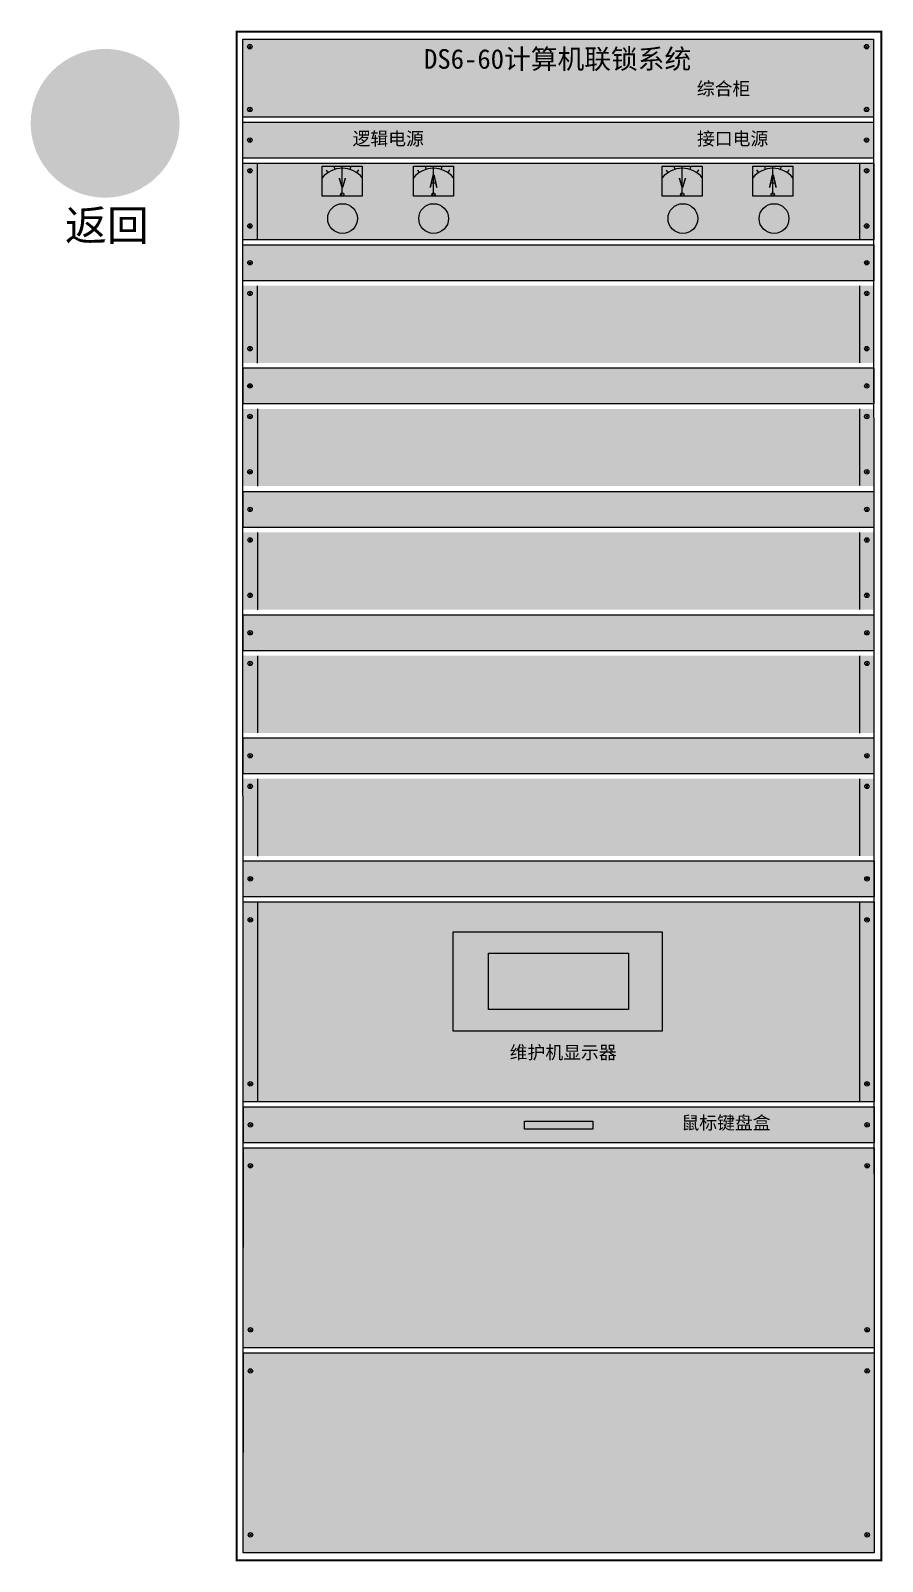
# Model space of a CAD drawing. Header units: millimetres. Extents: x 1211 to 4590, y 32 to 2478.
# Drawn here: x 1211 to 2514, y 32 to 2376 of the extents above; entities that cross this region are included whole.
import ezdxf
from ezdxf.enums import TextEntityAlignment as Align

# ---------------------------------------------------------------- set-up
doc = ezdxf.new("R2010")
doc.units = ezdxf.units.MM
doc.styles.get("Standard").update_dxf_attribs({"font": 'simsun.ttc'})

msp = doc.modelspace()

# ---------------------------------------------------------------- hatches: boundary and pattern name
at = {"ltscale": 0.1}
h = msp.add_hatch(color=154, dxfattribs=at)
edge = h.paths.add_edge_path()
edge.add_arc((1325.2, 2234), 113.9, 0, 360)
at = {"lineweight": -3, "ltscale": 0.1, "true_color": 0xeff3f7}
h = msp.add_hatch(color=7, dxfattribs=at)
h.dxf.hatch_style = 1
h.paths.add_polyline_path([(2501, 2243.9), (2501, 2362.8), (1535.9, 2362.8), (1535.9, 2243.9)])
at = {"ltscale": 0.1}
h = msp.add_hatch(color=256, dxfattribs=at)
edge = h.paths.add_edge_path()
edge.add_line((1335.7, 2173), (1335.7, 2204.3))
edge.add_line((1335.7, 2204.3), (1379, 2204.3))
edge.add_arc((1379, 2216.3), 12.1, 270, 359.2458)
edge.add_line((1391.1, 2216.2), (1391.1, 2251.1))
edge.add_arc((1378.8, 2251.1), 12.3, 0, 84.3143)
edge.add_line((1380, 2263.3), (1335.7, 2263.3))
edge.add_line((1335.7, 2263.3), (1335.7, 2295.2))
edge.add_arc((1327.7, 2291.4), 8.85, 25.5202, 117.2142)
edge.add_line((1323.7, 2299.3), (1254.3, 2244.5))
edge.add_arc((1262.1, 2234.7), 12.5, 128.3049, 223.0181)
edge.add_line((1253, 2226.2), (1323.5, 2169.3))
edge.add_arc((1327.8, 2177), 8.87, 240.4161, 332.8203)
at = {"lineweight": -3, "ltscale": 0.1, "true_color": 0xeff3f7}
h = msp.add_hatch(color=7, dxfattribs=at)
h.dxf.hatch_style = 1
h.paths.add_polyline_path([(1535.9, 2235.9), (1535.9, 2180.7), (2501, 2180.7), (2501, 2235.9)])
h = msp.add_hatch(color=7, dxfattribs=at)
h.dxf.hatch_style = 1
h.paths.add_polyline_path([(2501.1, 2055.7), (2501.1, 2173), (1536, 2173), (1536, 2055.7)])
at = {"lineweight": -3, "ltscale": 0.1, "true_color": 0x808080}
h = msp.add_hatch(color=8, dxfattribs=at)
h.dxf.hatch_style = 1
h.paths.add_polyline_path([(1665.6, 2088.1, 1), (1711.3, 2088.1, 1)])
h = msp.add_hatch(color=8, dxfattribs=at)
h.dxf.hatch_style = 1
h.paths.add_polyline_path([(1805, 2088.1, 1), (1850.7, 2088.1, 1)])
h = msp.add_hatch(color=8, dxfattribs=at)
h.dxf.hatch_style = 1
h.paths.add_polyline_path([(2186.4, 2088.1, 1), (2232.1, 2088.1, 1)])
h = msp.add_hatch(color=8, dxfattribs=at)
h.dxf.hatch_style = 1
h.paths.add_polyline_path([(2325.7, 2088.1, 1), (2371.4, 2088.1, 1)])
at = {"lineweight": -3, "ltscale": 0.1, "true_color": 0xeff3f7}
h = msp.add_hatch(color=7, dxfattribs=at)
h.dxf.hatch_style = 1
h.paths.add_polyline_path([(1536.1, 2048.1), (1536.1, 1992.9), (2501.1, 1992.8), (2501.1, 2048.1)])
h = msp.add_hatch(color=7, dxfattribs=at)
h.dxf.hatch_style = 1
h.paths.add_polyline_path([(2501.2, 1867.1), (2501.2, 1985.2), (1536.1, 1985.2), (1536.1, 1867.1)])
h = msp.add_hatch(color=7, dxfattribs=at)
h.dxf.hatch_style = 1
h.paths.add_polyline_path([(1536.2, 1859.5), (1536.2, 1804.3), (2501.2, 1804.3), (2501.2, 1859.5)])
h = msp.add_hatch(color=7, dxfattribs=at)
h.dxf.hatch_style = 1
h.paths.add_polyline_path([(2501.2, 1678.6), (2501.2, 1796.6), (1536.2, 1796.6), (1536.2, 1678.6)])
h = msp.add_hatch(color=7, dxfattribs=at)
h.dxf.hatch_style = 1
h.paths.add_polyline_path([(1536.3, 1670.5), (1536.3, 1615.2), (2501.3, 1615.2), (2501.3, 1670.5)])
h = msp.add_hatch(color=7, dxfattribs=at)
h.dxf.hatch_style = 1
h.paths.add_polyline_path([(2501.3, 1489.5), (2501.3, 1607.6), (1536.3, 1607.6), (1536.3, 1489.5)])
h = msp.add_hatch(color=7, dxfattribs=at)
h.dxf.hatch_style = 1
h.paths.add_polyline_path([(1536.3, 1481.6), (1536.3, 1426.3), (2501.4, 1426.3), (2501.4, 1481.6)])
h = msp.add_hatch(color=7, dxfattribs=at)
h.dxf.hatch_style = 1
h.paths.add_polyline_path([(2501.4, 1300.6), (2501.4, 1418.7), (1536.4, 1418.7), (1536.4, 1300.6)])
h = msp.add_hatch(color=7, dxfattribs=at)
h.dxf.hatch_style = 1
h.paths.add_polyline_path([(1536.3, 1293.4), (1536.3, 1238.1), (2501.4, 1238.1), (2501.4, 1293.4)])
h = msp.add_hatch(color=7, dxfattribs=at)
h.dxf.hatch_style = 1
h.paths.add_polyline_path([(2501.4, 1112.4), (2501.4, 1230.5), (1536.4, 1230.5), (1536.4, 1112.4)])
h = msp.add_hatch(color=7, dxfattribs=at)
h.dxf.hatch_style = 1
h.paths.add_polyline_path([(1536.5, 1104.8), (1536.5, 1049.6), (2501.6, 1049.5), (2501.6, 1104.8)])
h = msp.add_hatch(color=7, dxfattribs=at)
h.dxf.hatch_style = 1
h.paths.add_polyline_path([(1536.5, 1042.1), (1536.5, 735.8), (2501.6, 735.8), (2501.6, 1042.1)])
at = {"lineweight": -3, "ltscale": 0.1, "true_color": 0xd9d9d9}
h = msp.add_hatch(color=254, dxfattribs=at)
h.dxf.hatch_style = 1
h.paths.add_polyline_path([(1857.9, 843.9), (2177.6, 843.9), (2177.6, 996), (1857.9, 996)])
h.paths.add_polyline_path([(1911.9, 963.4), (2125.8, 963.4), (2125.8, 877.4), (1911.9, 877.4)], flags=16)
at = {"lineweight": -3, "ltscale": 0.1, "true_color": 0xeff3f7}
h = msp.add_hatch(color=7, dxfattribs=at)
h.dxf.hatch_style = 1
h.paths.add_polyline_path([(1536.7, 728.3), (1536.7, 673.1), (2501.8, 673.1), (2501.8, 728.3)])
h = msp.add_hatch(color=7, dxfattribs=at)
h.dxf.hatch_style = 1
h.paths.add_polyline_path([(1536.8, 665.6), (1536.5, 359.3), (2501.6, 359.3), (2501.8, 665.6)])
h = msp.add_hatch(color=7, dxfattribs=at)
h.dxf.hatch_style = 1
h.paths.add_polyline_path([(1536.8, 351.5), (1536.5, 45.3), (2501.6, 45.3), (2501.8, 351.5)])

# ---------------------------------------------------------------- linework, layer by layer
at = {"color": 18, "lineweight": -3, "true_color": 0x000000}
for p, q in [((1545, 2349.7), (1548.2, 2352.8)), ((1545, 2352.8), (1548.2, 2349.7)), ((2491.8, 2349.7), (2488.6, 2352.8)), ((2491.8, 2352.8), (2488.6, 2349.7)), ((1545, 2256.7), (1548.2, 2253.6)), ((1545, 2253.6), (1548.2, 2256.7)), ((2491.8, 2256.7), (2488.6, 2253.6)), ((2491.8, 2253.6), (2488.6, 2256.7)), ((1545, 2206.7), (1548.2, 2209.9)), ((1545, 2209.9), (1548.2, 2206.7)), ((2491.8, 2206.7), (2488.6, 2209.9)), ((2491.8, 2209.9), (2488.6, 2206.7)), ((1545.1, 2159.9), (1548.3, 2163)), ((1545.1, 2163), (1548.3, 2159.9)), ((2491.9, 2159.9), (2488.7, 2163)), ((2491.9, 2163), (2488.7, 2159.9)), ((1545.1, 2075.2), (1548.3, 2078.4)), ((1545.1, 2078.4), (1548.3, 2075.2)), ((2491.9, 2075.2), (2488.7, 2078.4)), ((2491.9, 2078.4), (2488.7, 2075.2)), ((1545.2, 2018.9), (1548.4, 2022.1)), ((1545.2, 2022.1), (1548.4, 2018.9)), ((2492, 2018.9), (2488.8, 2022.1)), ((2492, 2022.1), (2488.8, 2018.9)), ((1545.2, 1972), (1548.4, 1975.2)), ((1545.2, 1975.2), (1548.4, 1972)), ((2492, 1972), (2488.8, 1975.2)), ((2492, 1975.2), (2488.8, 1972)), ((1545.2, 1887.4), (1548.4, 1890.6)), ((1545.2, 1890.6), (1548.4, 1887.4)), ((2492, 1887.4), (2488.8, 1890.6)), ((2492, 1890.6), (2488.8, 1887.4)), ((1545.3, 1830.3), (1548.5, 1833.5)), ((1545.3, 1833.5), (1548.5, 1830.3)), ((2492.1, 1830.3), (2488.9, 1833.5)), ((2492.1, 1833.5), (2488.9, 1830.3)), ((1545.3, 1783.5), (1548.5, 1786.7)), ((1545.3, 1786.7), (1548.5, 1783.5)), ((2492.1, 1783.5), (2488.9, 1786.7)), ((2492.1, 1786.7), (2488.9, 1783.5)), ((1545.3, 1698.8), (1548.5, 1702)), ((1545.3, 1702), (1548.5, 1698.8)), ((2492.1, 1698.8), (2488.9, 1702)), ((2492.1, 1702), (2488.9, 1698.8)), ((1545.4, 1641.3), (1548.6, 1644.5)), ((1545.4, 1644.5), (1548.6, 1641.3)), ((2492.2, 1641.3), (2489, 1644.5)), ((2492.2, 1644.5), (2489, 1641.3)), ((1545.4, 1594.4), (1548.6, 1597.6)), ((1545.4, 1597.6), (1548.6, 1594.4)), ((2492.2, 1594.4), (2489, 1597.6)), ((2492.2, 1597.6), (2489, 1594.4)), ((1545.4, 1509.7), (1548.6, 1512.9)), ((1545.4, 1512.9), (1548.6, 1509.7)), ((2492.2, 1509.7), (2489, 1512.9)), ((2492.2, 1512.9), (2489, 1509.7)), ((1545.5, 1452.4), (1548.7, 1455.6)), ((1545.5, 1455.6), (1548.7, 1452.4)), ((2492.3, 1452.4), (2489.1, 1455.6)), ((2492.3, 1455.6), (2489.1, 1452.4)), ((1545.5, 1405.5), (1548.7, 1408.7)), ((1545.5, 1408.7), (1548.7, 1405.5)), ((2492.3, 1405.5), (2489.1, 1408.7)), ((2492.3, 1408.7), (2489.1, 1405.5)), ((1545.5, 1264.2), (1548.7, 1267.3)), ((1545.5, 1267.3), (1548.7, 1264.2)), ((2492.3, 1264.2), (2489.1, 1267.3)), ((2492.3, 1267.3), (2489.1, 1264.2)), ((1545.5, 1217.3), (1548.7, 1220.5)), ((1545.5, 1220.5), (1548.7, 1217.3)), ((2492.3, 1217.3), (2489.1, 1220.5)), ((2492.3, 1220.5), (2489.1, 1217.3)), ((1545.7, 1075.6), (1548.9, 1078.8)), ((1545.7, 1078.8), (1548.9, 1075.6)), ((2492.5, 1075.6), (2489.3, 1078.8)), ((2492.5, 1078.8), (2489.3, 1075.6)), ((1545.7, 1012.9), (1548.9, 1016.1)), ((1545.7, 1016.1), (1548.9, 1012.9)), ((2492.5, 1012.9), (2489.3, 1016.1)), ((2492.5, 1016.1), (2489.3, 1012.9)), ((1545.7, 765), (1548.9, 761.8)), ((1545.7, 761.8), (1548.9, 765)), ((2492.5, 765), (2489.3, 761.8)), ((2492.5, 761.8), (2489.3, 765)), ((1545.9, 699.1), (1549.1, 702.3)), ((1545.9, 702.3), (1549.1, 699.1)), ((2492.6, 699.1), (2489.4, 702.3)), ((2492.6, 702.3), (2489.4, 699.1)), ((1545.9, 636.4), (1549.1, 639.6)), ((1545.9, 639.6), (1549.1, 636.4)), ((2492.7, 636.4), (2489.5, 639.6)), ((2492.7, 639.6), (2489.5, 636.4)), ((1545.9, 388.5), (1549.1, 385.3)), ((1545.9, 385.3), (1549.1, 388.5)), ((2492.7, 388.5), (2489.5, 385.3)), ((2492.7, 385.3), (2489.5, 388.5)), ((1545.9, 322.3), (1549.1, 325.5)), ((1545.9, 325.5), (1549.1, 322.3)), ((2492.7, 322.3), (2489.5, 325.5)), ((2492.7, 325.5), (2489.5, 322.3)), ((1545.9, 74.5), (1549.1, 71.3)), ((1545.9, 71.3), (1549.1, 74.5)), ((2492.7, 74.5), (2489.5, 71.3)), ((2492.7, 71.3), (2489.5, 74.5))]:
    msp.add_line(p, q, dxfattribs=at)
at = {"color": 18, "ltscale": 0.1, "true_color": 0x000000}
for p, q in [((1663.3, 2162.6), (1666, 2158.4)), ((1675.1, 2168.2), (1676.5, 2163.4)), ((1700.9, 2168.2), (1699.5, 2163.4)), ((1712.7, 2162.6), (1710, 2158.4)), ((1802.9, 2162.6), (1805.6, 2158.4)), ((1814.7, 2168.2), (1816.1, 2163.4)), ((1840.5, 2168.2), (1839.1, 2163.4)), ((1852.3, 2162.6), (1849.6, 2158.4)), ((2183.6, 2162.6), (2186.2, 2158.4)), ((2195.4, 2168.2), (2196.7, 2163.4)), ((2221.1, 2168.2), (2219.7, 2163.4)), ((2232.9, 2162.6), (2230.2, 2158.4)), ((2322, 2162.6), (2324.7, 2158.4)), ((2333.8, 2168.2), (2335.2, 2163.4)), ((2359.5, 2168.2), (2358.2, 2163.4)), ((2371.3, 2162.6), (2368.7, 2158.4))]:
    msp.add_line(p, q, dxfattribs=at)
at = {"lineweight": 70, "ltscale": 0.1, "const_width": 3}
msp.add_lwpolyline([(2512.8, 2374.4), (2512.8, 33.8), (1526.3, 33.8), (1526.3, 2374.4)], close=True, dxfattribs=at)
at = {"color": 7, "lineweight": -3, "ltscale": 0.1}
for points in [[(1535.9, 2362.8), (2501, 2362.8), (2501.6, 45.3), (1536.5, 45.3)], [(1535.9, 2362.8), (2501, 2362.8), (2501, 2243.6), (1535.9, 2243.6)], [(1535.9, 2235.9), (2501, 2235.9), (2501, 2180.7), (1535.9, 2180.7)], [(1536, 2173), (2501.1, 2173), (2501.1, 2055.7), (1536, 2055.7)], [(1536.1, 2048.1), (2501.1, 2048.1), (2501.1, 1992.8), (1536.1, 1992.9)], [(1536.2, 1859.5), (2501.2, 1859.5), (2501.2, 1804.3), (1536.2, 1804.3)], [(1536.3, 1670.5), (2501.3, 1670.5), (2501.3, 1615.2), (1536.3, 1615.2)], [(1536.3, 1481.6), (2501.4, 1481.6), (2501.4, 1426.3), (1536.3, 1426.3)], [(1536.3, 1293.4), (2501.4, 1293.4), (2501.4, 1238.1), (1536.3, 1238.1)], [(1536.5, 1104.8), (2501.6, 1104.8), (2501.6, 1049.5), (1536.5, 1049.6)], [(1536.5, 1042.1), (2501.6, 1042.1), (2501.6, 735.8), (1536.5, 735.8)], [(1536.7, 728.3), (2501.8, 728.3), (2501.8, 673.1), (1536.7, 673.1)], [(1536.8, 665.6), (2501.8, 665.6), (2501.6, 359.3), (1536.5, 359.3)], [(1536.8, 351.5), (2501.8, 351.5), (2501.6, 45.3), (1536.5, 45.3)]]:
    msp.add_lwpolyline(points, close=True, dxfattribs=at)
at = {"color": 18, "lineweight": -3, "ltscale": 0.1, "true_color": 0x000000}
for points in [[(1557.9, 2173), (1557.9, 2055.7)], [(2479.2, 2173), (2479.2, 2055.7)], [(1558, 1985.2), (1558, 1866.9)], [(2479.3, 1985.2), (2479.3, 1867.2)], [(1558.1, 1796.6), (1558.1, 1678.5)], [(2479.4, 1796.6), (2479.4, 1679.5)], [(1558.2, 1607.6), (1558.2, 1489.3)], [(2479.5, 1607.6), (2479.5, 1489.4)], [(1558.3, 1418.7), (1558.3, 1300.6)], [(2479.6, 1418.7), (2479.6, 1300.4)], [(1558.3, 1230.5), (1558.3, 1112.2)], [(2479.6, 1230.5), (2479.6, 1112.3)], [(1558.3, 1042.1), (1558.3, 735.8)], [(2479.6, 1042.1), (2479.6, 735.8)]]:
    msp.add_lwpolyline(points, dxfattribs=at)
at = {"color": 18, "ltscale": 0.1, "true_color": 0x000000}
for points in [[(1657.4, 2168.5), (1718.6, 2168.5), (1718.6, 2122.6), (1657.4, 2122.6)], [(1797, 2168.5), (1858.2, 2168.5), (1858.2, 2122.6), (1797, 2122.6)], [(2177.6, 2168.5), (2238.9, 2168.5), (2238.9, 2122.6), (2177.6, 2122.6)], [(2316, 2168.5), (2377.3, 2168.5), (2377.3, 2122.6), (2316, 2122.6)]]:
    msp.add_lwpolyline(points, close=True, dxfattribs=at)
for points in [[(1688, 2125.1), (1688, 2168.5)], [(1827.6, 2125.1), (1827.6, 2168.5)], [(2208.2, 2125.1), (2208.2, 2168.5)], [(2346.7, 2125.1), (2346.7, 2168.5)]]:
    msp.add_lwpolyline(points, dxfattribs=at)
at = {"color": 18, "lineweight": -3, "ltscale": 0.1, "true_color": 0x000000}
for points in [[(1857.9, 996), (2177.6, 996), (2177.6, 843.9), (1857.9, 843.9)], [(1911.9, 963.4), (2125.8, 963.4), (2125.8, 877.4), (1911.9, 877.4)], [(1966.7, 706.2), (2071.5, 706.2), (2071.5, 694.1), (1966.7, 694.1)]]:
    msp.add_lwpolyline(points, close=True, dxfattribs=at)
at = {"color": 18, "lineweight": -3, "true_color": 0x000000}
for centre in [(1546.6, 2351.3), (2490.2, 2351.3), (1546.6, 2255.2), (2490.2, 2255.2), (1546.6, 2208.3), (2490.2, 2208.3), (1546.7, 2161.4), (2490.3, 2161.4), (1546.7, 2076.8), (2490.3, 2076.8), (1546.8, 2020.5), (2490.4, 2020.5), (1546.8, 1973.6), (2490.4, 1973.6), (1546.8, 1889), (2490.4, 1889), (1546.9, 1831.9), (2490.5, 1831.9), (1546.9, 1785.1), (2490.5, 1785.1), (1546.9, 1700.4), (2490.5, 1700.4), (1547, 1642.9), (2490.6, 1642.9), (1547, 1596), (2490.6, 1596), (1547, 1511.3), (2490.6, 1511.3), (1547.1, 1454), (2490.7, 1454), (1547.1, 1407.1), (2490.7, 1407.1), (1547.1, 1265.7), (2490.7, 1265.7), (1547.1, 1218.9), (2490.7, 1218.9), (1547.3, 1077.2), (2490.9, 1077.2), (1547.3, 1014.5), (2490.9, 1014.5), (1547.3, 763.4), (2490.9, 763.4), (1547.5, 700.7), (2491, 700.7), (1547.5, 638), (2491.1, 638), (1547.5, 386.9), (2491.1, 386.9), (1547.5, 323.9), (2491.1, 323.9), (1547.5, 72.9), (2491.1, 72.9)]:
    msp.add_circle(centre, 3.39, dxfattribs=at)
at = {"color": 8, "lineweight": -3, "ltscale": 0.1, "true_color": 0x808080}
for centre in [(1688.5, 2088.1), (1827.8, 2088.1), (2209.2, 2088.1), (2348.6, 2088.1)]:
    msp.add_circle(centre, 22.8, dxfattribs=at)
at = {"color": 18, "ltscale": 0.1, "true_color": 0x000000}
for centre in [(1688, 2125.1), (1827.6, 2125.1), (2208.2, 2125.1), (2346.7, 2125.1)]:
    msp.add_circle(centre, 2.5, dxfattribs=at)
for centre in [(1688, 2125.3), (1827.6, 2125.3), (2208.2, 2125.3), (2346.7, 2125.3)]:
    msp.add_arc(centre, 39.8, 39.5918, 140.4082, dxfattribs=at)

# ---------------------------------------------------------------- texts
for s, height, p in [('DS6-60计算机联锁系统', 30, (2017.5, 2332.5)), ('v', 20, (1688.1, 2145.5)), ('A', 20, (1827.7, 2145.5)), ('v', 20, (2208.4, 2145.5)), ('A', 20, (2346.8, 2145.5))]:
    msp.add_text(s, height=height, dxfattribs=at).set_placement(p, align=Align.MIDDLE_CENTER)
at = {"color": 18, "ltscale": 0.1, "true_color": 0x010101}
for s, p in [('综合柜', (2271.4, 2287.1)), ('逻辑电源', (1758.3, 2210.5)), ('接口电源', (2285.3, 2210.5)), ('维护机显示器', (2026, 811.5)), ('鼠标键盘盒', (2275.1, 703.8))]:
    msp.add_text(s, height=20, dxfattribs=at).set_placement(p, align=Align.MIDDLE_CENTER)
at = {"ltscale": 0.1}
msp.add_text('返回', height=46.99, dxfattribs=at).set_placement((1263.9, 2054.3))

doc.saveas('drawing.dxf')
